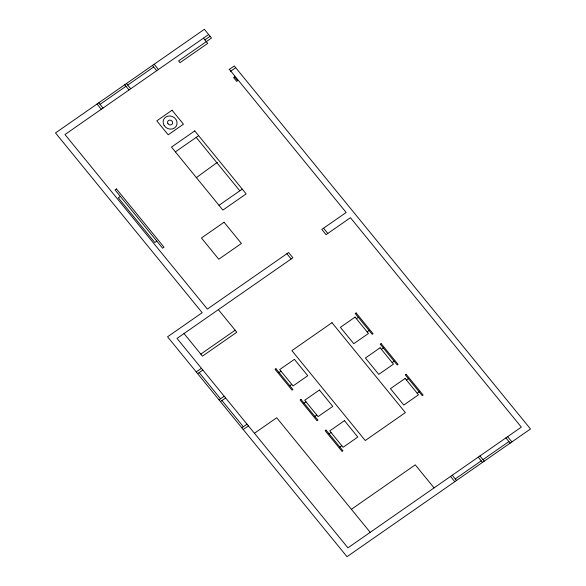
<?xml version="1.0" encoding="UTF-8"?>
<svg xmlns="http://www.w3.org/2000/svg" width="586" height="586" viewBox="0 0 586 586"><rect width="100%" height="100%" fill="white"/><g stroke="black" fill="none" stroke-linecap="round" stroke-linejoin="round"><path stroke-width="0.88" d="M196.156 177.763L217.355 162.344M100.023 104.352L125.99 86.274M127.719 85.073L153.686 66.994M208.645 34.537L64.965 134.553L207.378 309.078L288.612 252.529L292.89 257.767L177.031 338.415L347.93 547.844L521.335 427.143L350.435 217.706L326.072 234.664L321.802 229.426L346.165 212.469L229.382 69.36M204.88 39.899L210.074 36.281M229.089 69.566L234.283 65.954L530.498 428.967L347.007 556.7L167.559 336.796L202.185 312.697L55.502 132.934L204.375 29.3L211.495 38.024L178.605 60.922L180.027 62.665L207.722 43.386L203.452 38.149M230.51 71.309L235.704 67.698M175.382 151.869L198.654 135.674M120.357 196.413L118.328 197.819L154.814 242.531L156.836 241.124M218.988 205.312L242.26 189.117M200.8 354.12L235.147 330.211M196.229 371.927L201.423 368.316M197.658 373.67L202.851 370.059M219.018 399.85L224.211 396.239M220.439 401.6L225.632 397.982M279.053 372.52L280.994 371.165M356.383 318.696L358.324 317.341M289.814 385.713L291.762 384.357M367.144 331.888L369.092 330.533M241.806 427.773L246.999 424.161M243.227 429.523L248.42 425.905M254.427 433.259L276.695 417.759L370.198 532.344M304.075 403.19L306.017 401.835M381.405 349.359L383.347 348.003M314.836 416.382L316.784 415.027M392.166 362.551L394.114 361.196M329.098 433.852L331.039 432.497M406.428 380.021L408.369 378.666M339.858 447.045L341.806 445.69M417.188 393.213L419.137 391.858M351.395 509.3L415.269 464.845L434.072 487.882M455.263 478.93L481.231 460.852M482.959 459.651L508.926 441.573M507.644 436.673L511.915 441.903M505.908 437.874L510.186 443.111M323.531 228.225L327.808 233.462M479.941 455.952L484.219 461.189M478.213 457.153L482.498 462.413M154.162 64.255L158.432 69.485M152.433 65.456L156.704 70.694M196.2 137.388L239.806 190.824M286.884 253.738L291.154 258.975M452.245 475.231L456.531 480.483M450.517 476.433L454.787 481.67M126.466 83.534L130.737 88.772M124.73 84.736L129.008 89.973M98.77 102.814L103.041 108.051M97.034 104.015L101.305 109.252M218.366 309.642L236.803 332.233L202.456 356.142L184.019 333.551M199.181 372.608L220.541 398.788M221.969 400.538L243.329 426.718M172.05 110.219L156.792 120.841L168.197 134.809L183.455 124.188L172.05 110.219M234.525 76.883L233.572 77.542L236.7 81.373L237.645 80.714L234.525 76.883M194.75 130.898L171.486 147.093L222.892 210.088L246.157 193.893L194.75 130.898M116.438 188.926L115.039 189.901L162.6 248.186L163.999 247.211L116.438 188.926M224.079 222.226L201.43 237.989L218.768 259.232L241.417 243.468L224.079 222.226M331.991 322.696L291.887 350.618L365.254 440.533L405.358 412.61L331.991 322.696M275.962 368.733L275.09 369.341L292.033 390.108L292.905 389.5L275.962 368.733M356.105 312.946L355.241 313.554L372.183 334.32L373.055 333.712L356.105 312.946M294.399 359.35L279.698 369.576L293.059 385.947L307.76 375.721L294.399 359.35M355.087 317.107L340.385 327.332L353.746 343.704L368.44 333.478L355.087 317.107M300.984 399.403L300.113 400.004L317.055 420.77L317.927 420.169L300.984 399.403M381.127 343.608L380.263 344.216L397.205 364.983L398.077 364.375L381.127 343.608M319.421 390.012L304.72 400.245L318.081 416.617L332.782 406.384L319.421 390.012M380.109 347.769L365.408 358.002L378.768 374.373L393.462 364.14L380.109 347.769M326.006 430.065L325.135 430.673L342.078 451.44L342.949 450.832L326.006 430.065M406.149 374.278L405.285 374.879L422.228 395.645L423.099 395.037L406.149 374.278M344.443 420.675L329.742 430.908L343.103 447.279L357.804 437.046L344.443 420.675M405.131 378.431L390.43 388.665L403.791 405.036L418.485 394.803L405.131 378.431M167.977 123.719A2.615 2.359 28.3 0 0 172.394 123.785A2.615 2.359 28.3 0 0 169.918 120.123A2.615 2.359 28.3 0 0 167.977 123.719M164.124 125.463A7.12 6.439 28.3 0 0 176.203 126.21A7.12 6.439 28.3 0 0 169.969 115.955A7.12 6.439 28.3 0 0 164.124 125.463"/></g></svg>
